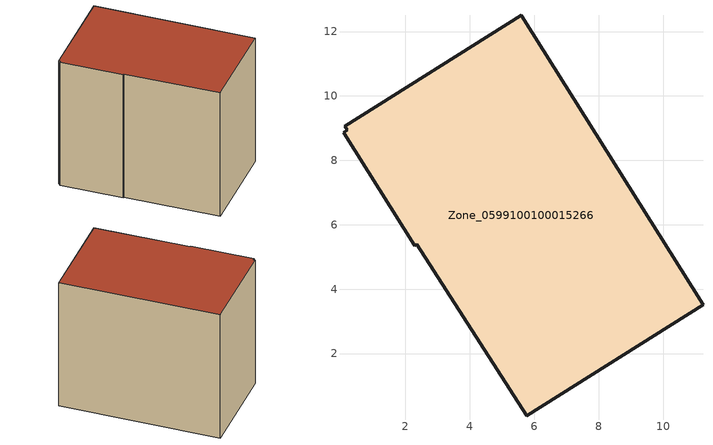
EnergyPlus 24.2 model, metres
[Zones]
Zone_0599100100015266
 floor ground (C_G): 5.77,0.07 2.35,5.39 2.28,5.35 0.08,8.86 0.19,8.95 0.12,9.06 5.6,12.5 11.24,3.51 z0
 wall outside (C_F): 2.35,5.39 5.77,0.07 11.24,3.51 5.6,12.5 0.12,9.06 0.19,8.95 0.08,8.86 2.28,5.35 2.35,5.39 z0:9.16
 roof outside (C_R): 5.6,12.5 0.12,9.06 0.19,8.95 0.08,8.86 2.28,5.35 2.35,5.39 5.77,0.07 11.24,3.51 z9.16
[BUILDING]
Pand.0599100100015266: North Axis=0; Terrain=City; Loads Convergence Tolerance Value=0.04; Temperature Convergence Tolerance Value=0.4; Solar Distribution=FullExterior; Maximum Number of Warmup Days=25; Minimum Number of Warmup Days=1
[Site:Location]
Rotterdam.The.Hague.AP_ZH_NLD Design_Conditions: Latitude=51.96; Longitude=4.45; Time Zone=1; Elevation=-4.5
[SITE:GROUNDTEMPERATURE:BUILDINGSURFACE]
18, 18, 18, 18, 18, 18, 18, 18, 18, 18, 18, 18
[MATERIAL] Thermal Absorptance=0.9; Solar Absorptance=0.7; Visible Absorptance=0.7
Name | Roughness | Thickness | Conductivity | Density | Specific Heat
G.TI.2015-2018 | MediumSmooth | 0.15 | 0.0428571 | 540 | 1210
F.TI.2015-2018 | Rough | 0.3 | 0.0666667 | 1920 | 840
R.TI.2015-2018 | MediumRough | 0.2 | 0.0333333 | 1500 | 1000
[CONSTRUCTION]
C_G: G.TI.2015-2018
C_F: F.TI.2015-2018
C_R: R.TI.2015-2018
[ZONE]
Zone_0599100100015266: Type=1; Multiplier=1; Ceiling Height=Autocalculate; Volume=Autocalculate; Floor Area=autocalculate; Part of Total Floor Area=Yes
[ZONEINFILTRATION:DESIGNFLOWRATE]
Infil_Zone_0599100100015266: Zone or ZoneList or Space or SpaceList=Zone_0599100100015266; Schedule=AlwaysOn; Design Flow Rate Calculation Method=Flow/Area; Flow Rate per Floor Area=0.0015; Constant Term Coefficient=1; Temperature Term Coefficient=0; Velocity Term Coefficient=0; Velocity Squared Term Coefficient=0
[HVACTEMPLATE:ZONE:IDEALLOADSAIRSYSTEM]
Zone_0599100100015266: Maximum Heating Supply Air Temperature=50; Minimum Cooling Supply Air Temperature=13; Maximum Heating Supply Air Humidity Ratio=0.0156; Minimum Cooling Supply Air Humidity Ratio=0.0077; Heating Limit=NoLimit; Cooling Limit=NoLimit; Dehumidification Control Type=ConstantSensibleHeatRatio; Cooling Sensible Heat Ratio=0.7; Dehumidification Setpoint=60; Humidification Control Type=None; Humidification Setpoint=30; Outdoor Air Method=None; Outdoor Air Flow Rate per Person=0.00944; Outdoor Air Flow Rate per Zone Floor Area=0; Outdoor Air Flow Rate per Zone=0; Demand Controlled Ventilation Type=None; Outdoor Air Economizer Type=NoEconomizer; Heat Recovery Type=None; Sensible Heat Recovery Effectiveness=0.7; Latent Heat Recovery Effectiveness=0.65
[ZONECONTROL:THERMOSTAT]
ThermostatControl_Zone_0599100100015266: Zone or ZoneList=Zone_0599100100015266; Control Type Schedule=DualSetpointControlType; Control 1=Thermostat_Zone_0599100100015266; Temperature Difference Between Cutout And Setpoint=0
[THERMOSTATSETPOINT:DUALSETPOINT]
Thermostat_Zone_0599100100015266: Heating Setpoint Temperature Schedule=HeatingSetpoint_Zone_0599100100015266; Cooling Setpoint Temperature Schedule=CoolingSetpoint_Zone_0599100100015266
[SCHEDULE:COMPACT]
HeatingSetpoint_Zone_0599100100015266: Through: 12/31, For: AllDays, Until: 24:00, 21
CoolingSetpoint_Zone_0599100100015266: Through: 12/31, For: AllDays, Until: 24:00, 24
DualSetpointControlType: Through: 12/31, For: AllDays, Until: 24:00, 4
AlwaysOn: Through: 12/31, For: AllDays, Until: 24:00, 1
